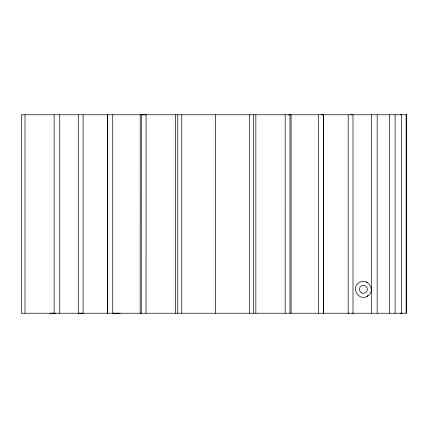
<?xml version="1.0" encoding="UTF-8"?>
<svg xmlns="http://www.w3.org/2000/svg" width="428" height="428" viewBox="0 0 428 428"><rect width="100%" height="100%" fill="white"/><g stroke="black" fill="none" stroke-linecap="round" stroke-linejoin="round"><path stroke-width="0.64" d="M141.304 114.768L141.261 313.232L140.159 313.232L140.202 114.768L141.304 114.768L146.087 114.768L146.044 313.232M366.978 296.401L367.652 296.01C359.113 302.072 350.136 287.338 359.402 282.459C367.786 277.109 376.308 290.933 367.738 295.962M367.342 296.246L367.978 295.775M402.261 313.232L400.196 313.232M406.6 114.768L21.4 114.768L21.4 313.232L406.6 313.232L406.6 114.768L406.284 114.768M288.135 114.768L291.077 114.768L291.083 313.232M321.107 114.768L323.643 114.768L323.654 313.232M350.746 114.768L352.699 114.768M400.196 114.768L401.411 114.768L401.427 313.232M50.183 313.232L55.865 313.232M349.029 313.232L348.205 313.232L348.194 114.768M120.113 313.232L112.714 313.232L112.714 114.768M352.073 313.232L352.709 313.232M78.592 313.232L83.091 313.232L83.091 114.768M366.635 282.154L367.652 282.694M406.156 114.768L406.172 313.232M395.103 114.768L395.103 313.232M389.432 114.768L389.432 313.232M377.154 114.768L377.154 313.232M371.541 114.768L371.541 313.232M352.998 114.768L353.004 313.232M323.563 114.768L323.573 313.232M318.576 114.768L318.587 313.232M289.981 114.768L289.986 313.232M285.192 114.768L285.198 313.232M255.842 114.768L255.842 313.232M253.542 114.768L253.542 313.232M249.513 114.768L249.519 313.232M215.642 114.768L215.642 313.232M181.772 114.768L181.772 313.232M177.748 114.768L177.748 313.232M175.448 114.768L175.448 313.232M107.728 114.768L107.728 313.232M107.647 114.768L107.647 313.232M78.292 114.768L78.292 313.232M59.749 114.768L59.749 313.232M54.137 114.768L54.137 313.232M25.006 114.768L25.006 313.232M361.393 292.8A3.98 3.98 0 0 0 367.363 289.349A3.98 3.98 0 0 0 361.393 285.904A3.98 3.98 0 0 0 361.393 292.8"/></g></svg>
